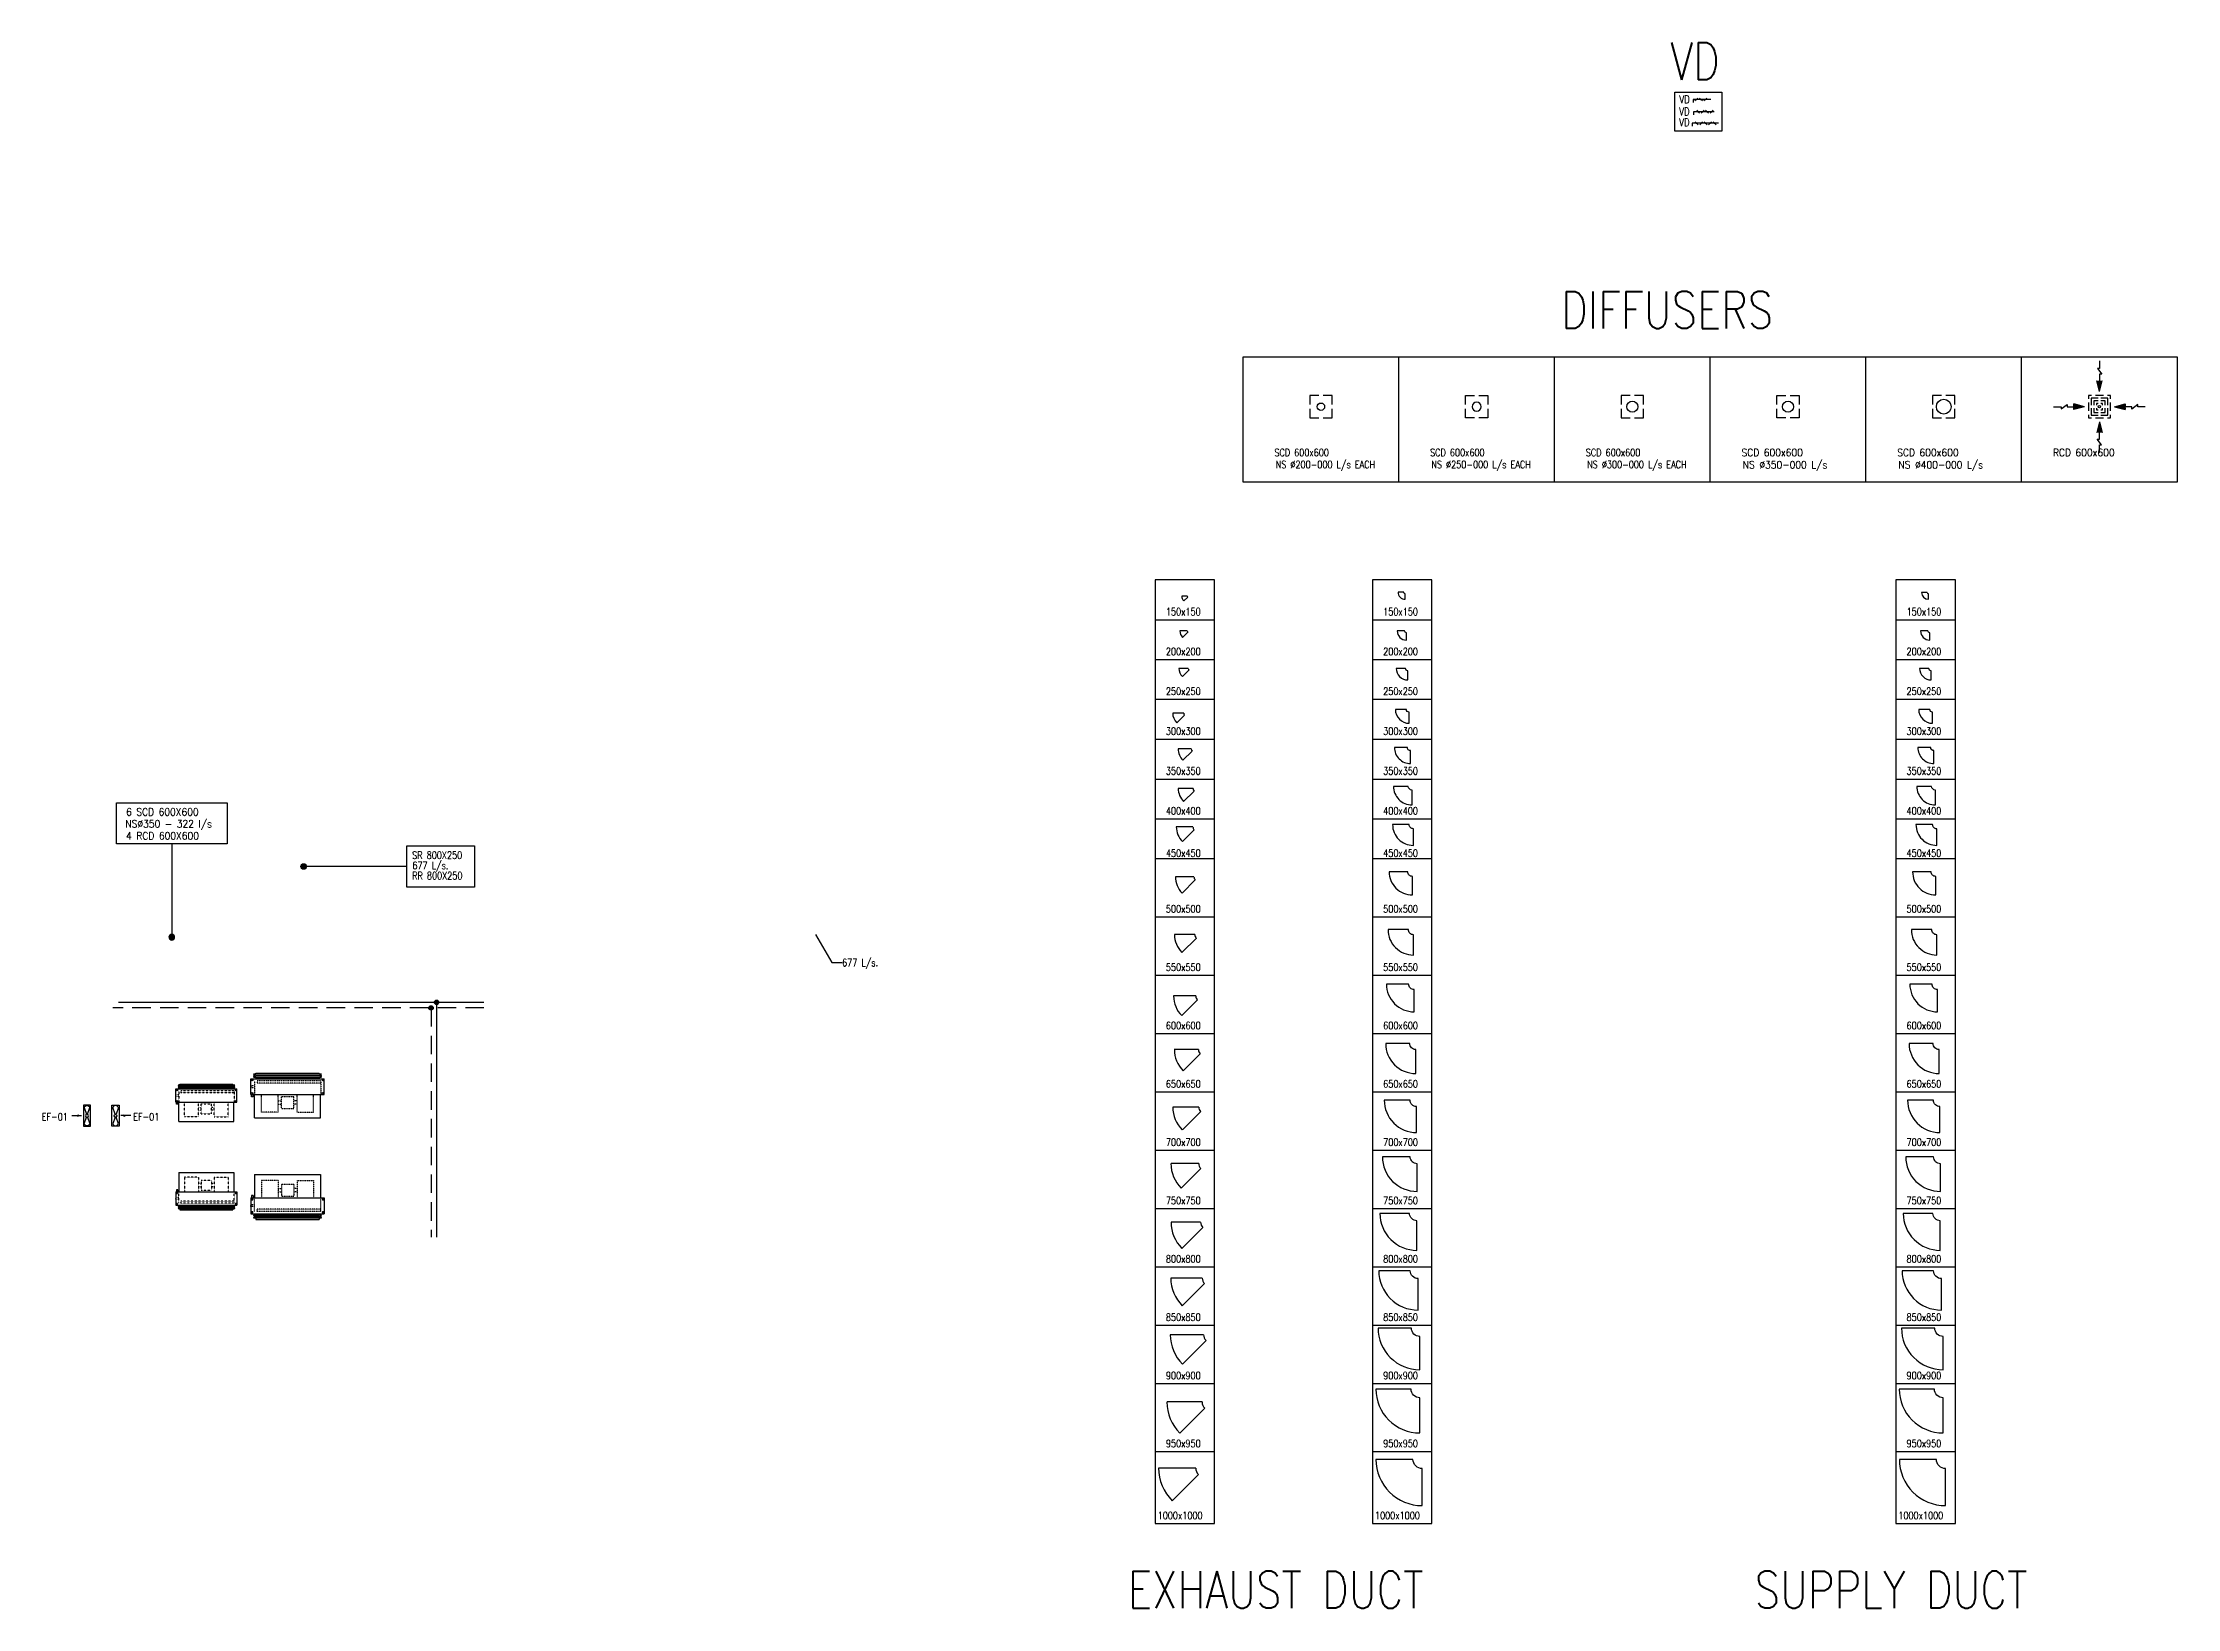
# Model space of a CAD drawing. Header units: inches. Extents: x -26677 to 64735, y -31918 to 10388.
# Drawn here: x -26677 to 30987, y -31918 to 10388 of the extents above; entities that cross this region are included whole.
import ezdxf

# ---------------------------------------------------------------- set-up
doc = ezdxf.new("R2010")
doc.units = ezdxf.units.IN
doc.header["$MEASUREMENT"] = 0
for name, pattern in [('CONTINUA', [0]), ('DASHED', [0.75, 0.5, -0.25]), ('DSH1', [0.101, 0.067, -0.034]), ('HIDDEN', [9.525, 6.35, -3.175])]:
    doc.linetypes.add(name, pattern=pattern)
for name, color, linetype in [('ARNOT', 3, 'Continuous'), ('BLOCKS', 2, 'Continuous'), ('Electric', 254, 'Continuous'), ('F-TEXT', 2, 'Continuous'), ('M-ANNO-SIZE', 2, 'Continuous'), ('M-ANNO-TEXS', 2, 'Continuous'), ('M-exh duct', 3, 'Continuous'), ('M-HVAC-SPAR', 2, 'Continuous'), ('M-HVAC-SPCD', 2, 'HIDDEN'), ('M-HVAC-SUPP', 4, 'Continuous'), ('M-REFG-LPIP', 82, 'Continuous'), ('M-REFG-SPIP', 82, 'DASHED'), ('M-SYMB-ARRW', 2, 'Continuous'), ('M_ARR', 2, 'Continuous'), ('MDUCT', 4, 'Continuous'), ('MEQUIP', 2, 'Continuous')]:
    doc.layers.add(name, color=color, linetype=linetype)
doc.styles.add('QC-SEC', font='romans.shx')
doc.styles.add('ROMANS', font='ROMANS.shx', dxfattribs={"width": 0.8, "height": 0.15})

# ---------------------------------------------------------------- blocks, each defined once
blk = doc.blocks.new('A$C41BB26E9')
h = blk.add_hatch(color=1)
edge = h.paths.add_edge_path()
edge.add_ellipse((-392, 0), major_axis=(-10.7, 10.7), ratio=1, start_angle=135, end_angle=225)
edge.add_line((-376, 0), (-392, 0))
edge.add_line((-392, 0), (-402, -11))
edge.add_ellipse((-392, 0), major_axis=(-10.7, 10.7), ratio=1, start_angle=90, end_angle=135)
edge = h.paths.add_edge_path()
edge.add_line((-392, 0), (-407, 0))
edge.add_ellipse((-392, 0), major_axis=(-10.7, 10.7), ratio=1, start_angle=45, end_angle=90)
edge.add_line((-402, -11), (-392, 0))
edge = h.paths.add_edge_path()
edge.add_ellipse((-392, 0), major_axis=(-10.7, 10.7), ratio=1, start_angle=270, end_angle=315)
edge.add_ellipse((-392, 0), major_axis=(-10.7, 10.7), ratio=1, start_angle=-45, end_angle=45)
edge.add_line((-407, 0), (-392, 0))
edge.add_line((-392, 0), (-381, 11))
edge = h.paths.add_edge_path()
edge.add_ellipse((-392, 0), major_axis=(-10.7, 10.7), ratio=1, start_angle=225, end_angle=270)
edge.add_line((-381, 11), (-392, 0))
edge.add_line((-392, 0), (-376, 0))
h = blk.add_hatch(color=1)
edge = h.paths.add_edge_path()
edge.add_ellipse((-270, 0), major_axis=(-10.7, 10.7), ratio=1, start_angle=135, end_angle=225)
edge.add_line((-255, 0), (-270, 0))
edge.add_line((-270, 0), (-281, -11))
edge.add_ellipse((-270, 0), major_axis=(-10.7, 10.7), ratio=1, start_angle=90, end_angle=135)
edge = h.paths.add_edge_path()
edge.add_line((-270, 0), (-285, 0))
edge.add_ellipse((-270, 0), major_axis=(-10.7, 10.7), ratio=1, start_angle=45, end_angle=90)
edge.add_line((-281, -11), (-270, 0))
edge = h.paths.add_edge_path()
edge.add_ellipse((-270, 0), major_axis=(-10.7, 10.7), ratio=1, start_angle=270, end_angle=315)
edge.add_ellipse((-270, 0), major_axis=(-10.7, 10.7), ratio=1, start_angle=-45, end_angle=45)
edge.add_line((-285, 0), (-270, 0))
edge.add_line((-270, 0), (-259, 11))
edge = h.paths.add_edge_path()
edge.add_ellipse((-270, 0), major_axis=(-10.7, 10.7), ratio=1, start_angle=225, end_angle=270)
edge.add_line((-259, 11), (-270, 0))
edge.add_line((-270, 0), (-255, 0))
h = blk.add_hatch(color=1)
edge = h.paths.add_edge_path()
edge.add_ellipse((-148, 0), major_axis=(-10.7, 10.7), ratio=1, start_angle=135, end_angle=225)
edge.add_line((-133, 0), (-148, 0))
edge.add_line((-148, 0), (-159, -11))
edge.add_ellipse((-148, 0), major_axis=(-10.7, 10.7), ratio=1, start_angle=90, end_angle=135)
edge = h.paths.add_edge_path()
edge.add_line((-148, 0), (-163, 0))
edge.add_ellipse((-148, 0), major_axis=(-10.7, 10.7), ratio=1, start_angle=45, end_angle=90)
edge.add_line((-159, -11), (-148, 0))
edge = h.paths.add_edge_path()
edge.add_ellipse((-148, 0), major_axis=(-10.7, 10.7), ratio=1, start_angle=270, end_angle=315)
edge.add_ellipse((-148, 0), major_axis=(-10.7, 10.7), ratio=1, start_angle=-45, end_angle=45)
edge.add_line((-163, 0), (-148, 0))
edge.add_line((-148, 0), (-137, 11))
edge = h.paths.add_edge_path()
edge.add_ellipse((-148, 0), major_axis=(-10.7, 10.7), ratio=1, start_angle=225, end_angle=270)
edge.add_line((-137, 11), (-148, 0))
edge.add_line((-148, 0), (-133, 0))
at = {"layer": 'ARNOT', "color": 1}
for p, q in [((0, 0), (-484, 0)), ((-484, 0), (-484, -78)), ((-431, -40), (-352, 40)), ((-230, -40), (-310, 40)), ((-108, 40), (-188, -40))]:
    blk.add_line(p, q, dxfattribs=at)
at = {"layer": 'ARNOT', "color": 1, "extrusion": (0, 0, -1)}
for centre, major_axis, start_param, end_param in [((-392, 0), (-7.13, 7.13), 3.926991, 7.068583), ((-392, 0), (-7.13, 7.13), 0.785398, 3.926991), ((-270, 0), (-7.13, 7.13), 5.497787, 8.63938), ((-270, 0), (7.13, 7.13), 0.785398, 3.926991), ((-148, 0), (-7.13, 7.13), 5.497787, 8.63938), ((-148, 0), (-7.13, 7.13), 2.356194, 5.497787)]:
    blk.add_ellipse(centre, major_axis=major_axis, ratio=1, start_param=start_param, end_param=end_param, dxfattribs=at)
blk = doc.blocks.new('A$C390C0F3E')
h = blk.add_hatch(color=1)
edge = h.paths.add_edge_path()
edge.add_ellipse((56, 0), major_axis=(-9.98, 9.98), ratio=1, start_angle=-135, end_angle=0)
edge.add_line((46, 10), (56, 0))
edge.add_line((56, 0), (70, 0))
edge = h.paths.add_edge_path()
edge.add_ellipse((56, 0), major_axis=(9.98, 9.98), ratio=1, start_angle=270, end_angle=315)
edge.add_line((70, 0), (56, 0))
edge.add_line((56, 0), (66, -10))
edge = h.paths.add_edge_path()
edge.add_line((56, 0), (42, 0))
edge.add_ellipse((56, 0), major_axis=(9.98, 9.98), ratio=1, start_angle=135, end_angle=270)
edge.add_line((66, -10), (56, 0))
edge = h.paths.add_edge_path()
edge.add_ellipse((56, 0), major_axis=(-9.98, 9.98), ratio=1, start_angle=0, end_angle=45)
edge.add_line((42, 0), (56, 0))
edge.add_line((56, 0), (46, 10))
h = blk.add_hatch(color=1)
edge = h.paths.add_edge_path()
edge.add_ellipse((178, 0), major_axis=(-9.98, 9.98), ratio=1, start_angle=-135, end_angle=0)
edge.add_line((168, 10), (178, 0))
edge.add_line((178, 0), (192, 0))
edge = h.paths.add_edge_path()
edge.add_ellipse((178, 0), major_axis=(9.98, 9.98), ratio=1, start_angle=270, end_angle=315)
edge.add_line((192, 0), (178, 0))
edge.add_line((178, 0), (188, -10))
edge = h.paths.add_edge_path()
edge.add_line((178, 0), (164, 0))
edge.add_ellipse((178, 0), major_axis=(9.98, 9.98), ratio=1, start_angle=135, end_angle=270)
edge.add_line((188, -10), (178, 0))
edge = h.paths.add_edge_path()
edge.add_ellipse((178, 0), major_axis=(-9.98, 9.98), ratio=1, start_angle=0, end_angle=45)
edge.add_line((164, 0), (178, 0))
edge.add_line((178, 0), (168, 10))
h = blk.add_hatch(color=1)
edge = h.paths.add_edge_path()
edge.add_ellipse((299, 0), major_axis=(-9.98, 9.98), ratio=1, start_angle=-135, end_angle=0)
edge.add_line((289, 10), (299, 0))
edge.add_line((299, 0), (314, 0))
edge = h.paths.add_edge_path()
edge.add_ellipse((299, 0), major_axis=(9.98, 9.98), ratio=1, start_angle=270, end_angle=315)
edge.add_line((314, 0), (299, 0))
edge.add_line((299, 0), (309, -10))
edge = h.paths.add_edge_path()
edge.add_line((299, 0), (285, 0))
edge.add_ellipse((299, 0), major_axis=(9.98, 9.98), ratio=1, start_angle=135, end_angle=270)
edge.add_line((309, -10), (299, 0))
edge = h.paths.add_edge_path()
edge.add_ellipse((299, 0), major_axis=(-9.98, 9.98), ratio=1, start_angle=0, end_angle=45)
edge.add_line((285, 0), (299, 0))
edge.add_line((299, 0), (289, 10))
h = blk.add_hatch(color=1)
edge = h.paths.add_edge_path()
edge.add_ellipse((421, 0), major_axis=(-9.98, 9.98), ratio=1, start_angle=-135, end_angle=0)
edge.add_line((411, 10), (421, 0))
edge.add_line((421, 0), (435, 0))
edge = h.paths.add_edge_path()
edge.add_ellipse((421, 0), major_axis=(9.98, 9.98), ratio=1, start_angle=270, end_angle=315)
edge.add_line((435, 0), (421, 0))
edge.add_line((421, 0), (431, -10))
edge = h.paths.add_edge_path()
edge.add_line((421, 0), (407, 0))
edge.add_ellipse((421, 0), major_axis=(9.98, 9.98), ratio=1, start_angle=135, end_angle=270)
edge.add_line((431, -10), (421, 0))
edge = h.paths.add_edge_path()
edge.add_ellipse((421, 0), major_axis=(-9.98, 9.98), ratio=1, start_angle=0, end_angle=45)
edge.add_line((407, 0), (421, 0))
edge.add_line((421, 0), (411, 10))
h = blk.add_hatch(color=1)
edge = h.paths.add_edge_path()
edge.add_ellipse((543, 0), major_axis=(-9.98, 9.98), ratio=1, start_angle=-135, end_angle=0)
edge.add_line((533, 10), (543, 0))
edge.add_line((543, 0), (557, 0))
edge = h.paths.add_edge_path()
edge.add_ellipse((543, 0), major_axis=(9.98, 9.98), ratio=1, start_angle=270, end_angle=315)
edge.add_line((557, 0), (543, 0))
edge.add_line((543, 0), (553, -10))
edge = h.paths.add_edge_path()
edge.add_line((543, 0), (529, 0))
edge.add_ellipse((543, 0), major_axis=(9.98, 9.98), ratio=1, start_angle=135, end_angle=270)
edge.add_line((553, -10), (543, 0))
edge = h.paths.add_edge_path()
edge.add_ellipse((543, 0), major_axis=(-9.98, 9.98), ratio=1, start_angle=0, end_angle=45)
edge.add_line((529, 0), (543, 0))
edge.add_line((543, 0), (533, 10))
at = {"layer": 'ARNOT', "color": 1}
for p, q in [((-66, 0), (-66, -80)), ((648, 0), (-66, 0)), ((96, -40), (16, 40)), ((138, -40), (218, 40)), ((339, -40), (260, 40)), ((461, 40), (381, -40)), ((583, -40), (503, 40))]:
    blk.add_line(p, q, dxfattribs=at)
at = {"layer": 'ARNOT', "color": 1, "extrusion": (0, 0, -1)}
for centre, major_axis, start_param, end_param in [((56, 0), (-7.13, 7.13), 5.497787, 8.63938), ((56, 0), (7.13, 7.13), 0.785398, 3.926991), ((178, 0), (-7.13, 7.13), 3.926991, 7.068583), ((178, 0), (-7.13, 7.13), 0.785398, 3.926991), ((299, 0), (-7.13, 7.13), 5.497787, 8.63938), ((299, 0), (7.13, 7.13), 0.785398, 3.926991), ((421, 0), (-7.13, 7.13), 5.497787, 8.63938), ((421, 0), (-7.13, 7.13), 2.356194, 5.497787), ((543, 0), (-7.13, 7.13), 5.497787, 8.63938), ((543, 0), (7.13, 7.13), 0.785398, 3.926991)]:
    blk.add_ellipse(centre, major_axis=major_axis, ratio=1, start_param=start_param, end_param=end_param, dxfattribs=at)
blk = doc.blocks.new('A$C67844AE1')
h = blk.add_hatch(color=1)
edge = h.paths.add_edge_path()
edge.add_ellipse((122, 0), major_axis=(-9.98, 9.98), ratio=1, start_angle=-135, end_angle=0)
edge.add_line((112, 10), (122, 0))
edge.add_line((122, 0), (137, 0))
edge = h.paths.add_edge_path()
edge.add_ellipse((122, 0), major_axis=(9.98, 9.98), ratio=1, start_angle=270, end_angle=315)
edge.add_line((137, 0), (122, 0))
edge.add_line((122, 0), (132, -10))
edge = h.paths.add_edge_path()
edge.add_line((122, 0), (108, 0))
edge.add_ellipse((122, 0), major_axis=(9.98, 9.98), ratio=1, start_angle=135, end_angle=270)
edge.add_line((132, -10), (122, 0))
edge = h.paths.add_edge_path()
edge.add_ellipse((122, 0), major_axis=(-9.98, 9.98), ratio=1, start_angle=0, end_angle=45)
edge.add_line((108, 0), (122, 0))
edge.add_line((122, 0), (112, 10))
h = blk.add_hatch(color=1)
edge = h.paths.add_edge_path()
edge.add_ellipse((244, 0), major_axis=(-9.98, 9.98), ratio=1, start_angle=-135, end_angle=0)
edge.add_line((234, 10), (244, 0))
edge.add_line((244, 0), (258, 0))
edge = h.paths.add_edge_path()
edge.add_ellipse((244, 0), major_axis=(9.98, 9.98), ratio=1, start_angle=270, end_angle=315)
edge.add_line((258, 0), (244, 0))
edge.add_line((244, 0), (254, -10))
edge = h.paths.add_edge_path()
edge.add_line((244, 0), (230, 0))
edge.add_ellipse((244, 0), major_axis=(9.98, 9.98), ratio=1, start_angle=135, end_angle=270)
edge.add_line((254, -10), (244, 0))
edge = h.paths.add_edge_path()
edge.add_ellipse((244, 0), major_axis=(-9.98, 9.98), ratio=1, start_angle=0, end_angle=45)
edge.add_line((230, 0), (244, 0))
edge.add_line((244, 0), (234, 10))
h = blk.add_hatch(color=1)
edge = h.paths.add_edge_path()
edge.add_ellipse((366, 0), major_axis=(-9.98, 9.98), ratio=1, start_angle=-135, end_angle=0)
edge.add_line((356, 10), (366, 0))
edge.add_line((366, 0), (380, 0))
edge = h.paths.add_edge_path()
edge.add_ellipse((366, 0), major_axis=(9.98, 9.98), ratio=1, start_angle=270, end_angle=315)
edge.add_line((380, 0), (366, 0))
edge.add_line((366, 0), (376, -10))
edge = h.paths.add_edge_path()
edge.add_line((366, 0), (352, 0))
edge.add_ellipse((366, 0), major_axis=(9.98, 9.98), ratio=1, start_angle=135, end_angle=270)
edge.add_line((376, -10), (366, 0))
edge = h.paths.add_edge_path()
edge.add_ellipse((366, 0), major_axis=(-9.98, 9.98), ratio=1, start_angle=0, end_angle=45)
edge.add_line((352, 0), (366, 0))
edge.add_line((366, 0), (356, 10))
h = blk.add_hatch(color=1)
edge = h.paths.add_edge_path()
edge.add_ellipse((488, 0), major_axis=(-9.98, 9.98), ratio=1, start_angle=-135, end_angle=0)
edge.add_line((478, 10), (488, 0))
edge.add_line((488, 0), (502, 0))
edge = h.paths.add_edge_path()
edge.add_ellipse((488, 0), major_axis=(9.98, 9.98), ratio=1, start_angle=270, end_angle=315)
edge.add_line((502, 0), (488, 0))
edge.add_line((488, 0), (497, -10))
edge = h.paths.add_edge_path()
edge.add_line((488, 0), (473, 0))
edge.add_ellipse((488, 0), major_axis=(9.98, 9.98), ratio=1, start_angle=135, end_angle=270)
edge.add_line((497, -10), (488, 0))
edge = h.paths.add_edge_path()
edge.add_ellipse((488, 0), major_axis=(-9.98, 9.98), ratio=1, start_angle=0, end_angle=45)
edge.add_line((473, 0), (488, 0))
edge.add_line((488, 0), (478, 10))
at = {"layer": 'ARNOT', "color": 1}
for p, q in [((0, 0), (0, -80)), ((555, 0), (0, 0)), ((162, -40), (83, 40)), ((204, -40), (284, 40)), ((406, -40), (326, 40)), ((527, 40), (448, -40))]:
    blk.add_line(p, q, dxfattribs=at)
at = {"layer": 'ARNOT', "color": 1, "extrusion": (0, 0, -1)}
for centre, major_axis, start_param, end_param in [((122, 0), (-7.13, 7.13), 5.497787, 8.63938), ((122, 0), (7.13, 7.13), 0.785398, 3.926991), ((244, 0), (-7.13, 7.13), 3.926991, 7.068583), ((244, 0), (-7.13, 7.13), 0.785398, 3.926991), ((366, 0), (-7.13, 7.13), 5.497787, 8.63938), ((366, 0), (7.13, 7.13), 0.785398, 3.926991), ((488, 0), (-7.13, 7.13), 5.497787, 8.63938), ((488, 0), (-7.13, 7.13), 2.356194, 5.497787)]:
    blk.add_ellipse(centre, major_axis=major_axis, ratio=1, start_param=start_param, end_param=end_param, dxfattribs=at)
blk = doc.blocks.new('dif')
for p, q in [((-0.5, 0.5), (-0.1, 0.5)), ((-0.5, 0.1), (-0.5, 0.5)), ((0.1, 0.5), (0.5, 0.5)), ((0.5, 0.5), (0.5, 0.1)), ((-0.5, -0.5), (-0.5, -0.1)), ((-0.1, -0.5), (-0.5, -0.5)), ((0.5, -0.5), (0.1, -0.5)), ((0.5, -0.1), (0.5, -0.5))]:
    blk.add_line(p, q)
blk = doc.blocks.new('s_arw')
at = {"layer": 'M-SYMB-ARRW'}
blk.add_lwpolyline([(0, 3, 0, 0.5, 0), (0, 2, 0, 0, 0), (0, 0, 0, 0, 0)], format="xyseb", dxfattribs=at)
blk = doc.blocks.new('A$C26CA1A77')
at = {"layer": 'M-HVAC-SPCD', "linetype": 'CONTINUA'}
blk.add_circle((824, 824), 125, dxfattribs=at)
at = {"layer": 'M-HVAC-SPAR', "linetype": 'CONTINUA', "extrusion": (0, 0, -1), "xscale": 200.0000000000132, "yscale": 200, "zscale": -200}
for p, rotation in [((-424, 1224), 315), ((-1224, 1224), 45), ((-424, 424), 225), ((-1224, 424), 135)]:
    blk.add_blockref('s_arw', p, dxfattribs=dict(at, rotation=rotation))
at = {"layer": 'M-HVAC-SPCD', "linetype": 'CONTINUA', "extrusion": (0, 0, -1), "xscale": 600, "yscale": 600, "zscale": -600, "rotation": 90}
blk.add_blockref('dif', (-824, 824), dxfattribs=at)
blk = doc.blocks.new('A$C03107D1E')
at = {"layer": 'M-HVAC-SPCD', "linetype": 'CONTINUA'}
blk.add_circle((824, 824), 150, dxfattribs=at)
at = {"layer": 'M-HVAC-SPAR', "linetype": 'CONTINUA', "extrusion": (0, 0, -1), "xscale": 200.0000000000132, "yscale": 200, "zscale": -200}
for p, rotation in [((-424, 1224), 315), ((-1224, 1224), 45), ((-424, 424), 225), ((-1224, 424), 135)]:
    blk.add_blockref('s_arw', p, dxfattribs=dict(at, rotation=rotation))
at = {"layer": 'M-HVAC-SPCD', "linetype": 'CONTINUA', "extrusion": (0, 0, -1), "xscale": 600, "yscale": 600, "zscale": -600, "rotation": 90}
blk.add_blockref('dif', (-824, 824), dxfattribs=at)
blk = doc.blocks.new('A$C3B9C25EA')
at = {"layer": 'M-HVAC-SPCD', "linetype": 'CONTINUA'}
blk.add_circle((824, 824), 100, dxfattribs=at)
at = {"layer": 'M-HVAC-SPAR', "linetype": 'CONTINUA', "extrusion": (0, 0, -1), "xscale": 200.0000000000132, "yscale": 200, "zscale": -200}
for p, rotation in [((-424, 1224), 315), ((-1224, 1224), 45), ((-424, 424), 225), ((-1224, 424), 135)]:
    blk.add_blockref('s_arw', p, dxfattribs=dict(at, rotation=rotation))
at = {"layer": 'M-HVAC-SPCD', "linetype": 'CONTINUA', "extrusion": (0, 0, -1), "xscale": 600, "yscale": 600, "zscale": -600, "rotation": 90}
blk.add_blockref('dif', (-824, 824), dxfattribs=at)
blk = doc.blocks.new('A$C0C3C5058')
at = {"layer": 'M-HVAC-SPCD', "linetype": 'CONTINUA'}
blk.add_circle((300, 300), 200, dxfattribs=at)
at = {"layer": 'M-HVAC-SPAR', "linetype": 'CONTINUA', "extrusion": (0, 0, -1), "xscale": 200.0000000000132, "yscale": 200, "zscale": -200}
for p, rotation in [((100, 700), 315), ((-700, 700), 45), ((100, -100), 225), ((-700, -100), 135)]:
    blk.add_blockref('s_arw', p, dxfattribs=dict(at, rotation=rotation))
at = {"layer": 'M-HVAC-SPCD', "linetype": 'CONTINUA', "extrusion": (0, 0, -1), "xscale": 600, "yscale": 600, "zscale": -600, "rotation": 180}
blk.add_blockref('dif', (-300, 300), dxfattribs=at)
blk = doc.blocks.new('A$C263B7668')
at = {"layer": 'M-HVAC-SPCD', "linetype": 'CONTINUA'}
blk.add_circle((300, 300), 150, dxfattribs=at)
at = {"layer": 'M-HVAC-SPAR', "linetype": 'CONTINUA', "xscale": 200.0000000000132, "yscale": 200, "zscale": 200}
for p, rotation in [((-100, 700), 45), ((700, 700), 315), ((-100, -100), 135), ((700, -100), 225)]:
    blk.add_blockref('s_arw', p, dxfattribs=dict(at, rotation=rotation))
at = {"layer": 'M-HVAC-SPCD', "linetype": 'CONTINUA', "xscale": 600, "yscale": 600, "zscale": 600, "rotation": 270}
blk.add_blockref('dif', (300, 300), dxfattribs=at)
blk = doc.blocks.new('A$C4AE13D6C')
at = {"layer": 'M-exh duct', "color": 4}
for p, q in [((843, -337), (693, -337)), ((881, -524), (881, -374)), ((881, -524), (881, -524))]:
    blk.add_line(p, q, dxfattribs=at)
for radius in [188, 37.5]:
    blk.add_arc((881, -337), radius, 180, 270, dxfattribs=at)
blk = doc.blocks.new('A$C00990124')
at = {"layer": 'M-exh duct'}
for p, q in [((42, 80), (-108, 80)), ((53, 53), (-53, -53))]:
    blk.add_line(p, q, dxfattribs=at)
for radius in [188, 37.5]:
    blk.add_arc((80, 80), radius, 180, 225, dxfattribs=at)
blk = doc.blocks.new('A$C4DB71547')
at = {"layer": 'M-exh duct'}
for p, q in [((181, 96), (-19, 96)), ((196, 60), (54, -81))]:
    blk.add_line(p, q, dxfattribs=at)
for radius in [250, 50]:
    blk.add_arc((231, 96), radius, 180, 225, dxfattribs=at)
blk = doc.blocks.new('A$C2D12074D')
at = {"layer": 'M-exh duct'}
for p, q in [((905, 478), (-95, 478)), ((978, 302), (271, -406))]:
    blk.add_line(p, q, dxfattribs=at)
for radius in [1250, 250]:
    blk.add_arc((1155, 478), radius, 180, 225, dxfattribs=at)
blk = doc.blocks.new('A$C428B26A6')
at = {"layer": 'M-exh duct'}
for p, q in [((271, 144), (-29, 144)), ((293, 90), (81, -122))]:
    blk.add_line(p, q, dxfattribs=at)
for radius in [375, 75]:
    blk.add_arc((346, 144), radius, 180, 225, dxfattribs=at)
blk = doc.blocks.new('A$C7A5A767D')
at = {"layer": 'M-exh duct'}
for p, q in [((317, 167), (-33, 167)), ((342, 106), (95, -142))]:
    blk.add_line(p, q, dxfattribs=at)
for radius in [438, 87.5]:
    blk.add_arc((404, 167), radius, 180, 225, dxfattribs=at)
blk = doc.blocks.new('A$C3B251E1F')
at = {"layer": 'M-exh duct'}
for p, q in [((362, 191), (-38, 191)), ((391, 121), (108, -162))]:
    blk.add_line(p, q, dxfattribs=at)
for radius in [500, 100]:
    blk.add_arc((462, 191), radius, 180, 225, dxfattribs=at)
blk = doc.blocks.new('A$C63CB6BFC')
at = {"layer": 'M-exh duct'}
for p, q in [((407, 215), (-43, 215)), ((440, 136), (122, -182))]:
    blk.add_line(p, q, dxfattribs=at)
for radius in [562, 112]:
    blk.add_arc((520, 215), radius, 180, 225, dxfattribs=at)
blk = doc.blocks.new('A$C4E45323B')
at = {"layer": 'M-exh duct'}
for p, q in [((452, 239), (-48, 239)), ((489, 151), (135, -203))]:
    blk.add_line(p, q, dxfattribs=at)
for radius in [625, 125]:
    blk.add_arc((577, 239), radius, 180, 225, dxfattribs=at)
blk = doc.blocks.new('A$C6B89030A')
at = {"layer": 'M-exh duct'}
for p, q in [((498, 263), (-52, 263)), ((538, 166), (149, -223))]:
    blk.add_line(p, q, dxfattribs=at)
for radius in [688, 138]:
    blk.add_arc((635, 263), radius, 180, 225, dxfattribs=at)
blk = doc.blocks.new('A$C56AE0732')
at = {"layer": 'M-exh duct'}
for p, q in [((543, 287), (-57, 287)), ((587, 181), (163, -243))]:
    blk.add_line(p, q, dxfattribs=at)
for radius in [750, 150]:
    blk.add_arc((693, 287), radius, 180, 225, dxfattribs=at)
blk = doc.blocks.new('A$C235022EE')
at = {"layer": 'M-exh duct'}
for p, q in [((588, 311), (-62, 311)), ((636, 196), (176, -264))]:
    blk.add_line(p, q, dxfattribs=at)
for radius in [812, 162]:
    blk.add_arc((751, 311), radius, 180, 225, dxfattribs=at)
blk = doc.blocks.new('A$C6B365CFD')
at = {"layer": 'M-exh duct'}
for p, q in [((633, 335), (-67, 335)), ((685, 211), (190, -284))]:
    blk.add_line(p, q, dxfattribs=at)
for radius in [875, 175]:
    blk.add_arc((808, 335), radius, 180, 225, dxfattribs=at)
blk = doc.blocks.new('A$C5F323BF6')
at = {"layer": 'M-exh duct'}
for p, q in [((679, 359), (-71, 359)), ((734, 226), (203, -304))]:
    blk.add_line(p, q, dxfattribs=at)
for radius in [938, 188]:
    blk.add_arc((866, 359), radius, 180, 225, dxfattribs=at)
blk = doc.blocks.new('A$C5F490DDC')
at = {"layer": 'M-exh duct'}
for p, q in [((860, 454), (-90, 454)), ((929, 286), (257, -385))]:
    blk.add_line(p, q, dxfattribs=at)
for radius in [1188, 238]:
    blk.add_arc((1097, 454), radius, 180, 225, dxfattribs=at)
blk = doc.blocks.new('A$C5E144DF2')
at = {"layer": 'M-exh duct'}
for p, q in [((814, 431), (-86, 431)), ((880, 271), (244, -365))]:
    blk.add_line(p, q, dxfattribs=at)
for radius in [1125, 225]:
    blk.add_arc((1039, 431), radius, 180, 225, dxfattribs=at)
blk = doc.blocks.new('A$C13661CD0')
at = {"layer": 'M-exh duct'}
for p, q in [((769, 407), (-81, 407)), ((831, 256), (230, -345))]:
    blk.add_line(p, q, dxfattribs=at)
for radius in [1062, 212]:
    blk.add_arc((982, 407), radius, 180, 225, dxfattribs=at)
blk = doc.blocks.new('A$C42307EB7')
at = {"layer": 'M-exh duct'}
for p, q in [((724, 383), (-76, 383)), ((782, 241), (217, -324))]:
    blk.add_line(p, q, dxfattribs=at)
for radius in [1000, 200]:
    blk.add_arc((924, 383), radius, 180, 225, dxfattribs=at)
blk = doc.blocks.new('FC4')
at = {"layer": 'MEQUIP', "color": 1}
for p, q in [((-1211, 494), (-861, 494)), ((-1211, 494), (-1211, -494)), ((-896, 540), (-861, 540)), ((-896, 514), (-896, 540)), ((-896, 514), (-861, 514)), ((-861, 550), (-861, -550)), ((-861, 550), (-623, 550)), ((-623, 550), (-623, -550)), ((-603, 476), (-623, 476)), ((-591, 511), (-603, 476)), ((-603, -511), (-603, 511)), ((-603, 476), (-603, -476)), ((-591, 511), (-579, 476)), ((-567, 511), (-579, 476)), ((-579, -476), (-579, 476)), ((-567, 511), (-556, 476)), ((-556, -511), (-556, 511)), ((-556, 476), (-538, 476)), ((-538, 476), (-538, -476)), ((-1211, -494), (-861, -494)), ((-861, -550), (-623, -550)), ((-603, -476), (-623, -476)), ((-591, -511), (-603, -476)), ((-591, -511), (-579, -476)), ((-567, -511), (-579, -476)), ((-567, -511), (-556, -476)), ((-556, -476), (-538, -476))]:
    blk.add_line(p, q, dxfattribs=at)
at = {"layer": 'MEQUIP', "color": 1, "linetype": 'DSH1'}
for p, q in [((-1123, 142), (-1123, 392)), ((-1123, 392), (-861, 392)), ((-656, 494), (-861, 494)), ((-731, 550), (-758, 550)), ((-758, 494), (-758, 550)), ((-731, 494), (-731, 550)), ((-656, 458), (-691, 458)), ((-691, -498), (-691, 458)), ((-656, -498), (-656, 458)), ((-1123, 142), (-861, 142)), ((-1069, 92), (-1069, -92)), ((-1069, 92), (-889, 92)), ((-1004, 142), (-1004, 92)), ((-954, 142), (-954, 92)), ((-889, 92), (-889, -92)), ((-1123, -142), (-861, -142)), ((-1123, -142), (-1123, -392)), ((-1069, -92), (-889, -92)), ((-1004, -142), (-1004, -92)), ((-954, -142), (-954, -92)), ((-1123, -392), (-861, -392)), ((-656, -498), (-861, -498))]:
    blk.add_line(p, q, dxfattribs=at)
at = {"layer": 'MEQUIP', "color": 1}
for centre in [(-841, 530), (-643, 530), (-841, -530), (-643, -530)]:
    blk.add_circle(centre, 10.3, dxfattribs=at)
blk = doc.blocks.new('A$C64C325FD')
at = {"color": 1, "ltscale": 0.5}
for p, q in [((84, 334), (647, 334)), ((84, 138), (84, 334)), ((647, 138), (84, 138)), ((148, 312), (329, 249)), ((329, 223), (148, 160)), ((584, 312), (403, 249)), ((403, 223), (584, 160)), ((647, 334), (647, 138))]:
    blk.add_line(p, q, dxfattribs=at)
blk.add_circle((366, 236), 39.5, dxfattribs=at)
for centre, start, end in [((168, 236), 104.81139, 255.18861), ((564, 236), 284.81139, 75.18861)]:
    blk.add_arc(centre, 78.3, start, end, dxfattribs=at)
blk = doc.blocks.new('ARR03B')
at = {"layer": 'M-SYMB-ARRW'}
blk.add_lwpolyline([(0, 0), (-2, 0), (-3.5, 0), (-4, 0.5), (-4, -0.5), (-4.5, 0), (-6, 0)], dxfattribs=at)
blk = doc.blocks.new('A$C72AE6952')
blk.add_hatch(color=6).paths.add_polyline_path([(-151, 0, 1), (151, 0, 1)])
at = {"color": 6}
blk.add_circle((0, 0), 151, dxfattribs=at)
blk = doc.blocks.new('A$C09027BB9')
blk.add_hatch(color=3).paths.add_polyline_path([(75, 0, 1), (-75, 0, 1)])
at = {"color": 3}
blk.add_circle((0, 0), 75.3, dxfattribs=at)
blk = doc.blocks.new('A$C697E7EE1')
at = {"layer": 'BLOCKS'}
for points in [[(-56, 522), (0, 306), (56, 522, -0.10923)], [(-522, 56, -0.10923), (-522, -56), (-306, 0)], [(306, 0), (522, -56, -0.10923), (522, 56)], [(0, -306), (-56, -522, -0.10923), (56, -522)]]:
    blk.add_hatch(color=256, dxfattribs=at).paths.add_polyline_path(points)
for p, q in [((0, 306), (-56, 522)), ((0, 306), (56, 522)), ((-306, 0), (-522, 56)), ((-306, 0), (-522, -56)), ((306, 0), (522, 56)), ((306, 0), (522, -56)), ((0, -306), (-56, -522)), ((0, -306), (56, -522))]:
    blk.add_line(p, q, dxfattribs=at)
for points in [[(0, 928), (0, 775), (-42, 775), (47, 657), (0, 657), (0, 516)], [(-928, 0), (-775, 0), (-775, -42), (-657, 47), (-657, 0), (-516, 0)], [(-162, 225), (-225, 225), (-225, 162)], [(-225, 83), (-225, -83)], [(-29, 171), (-171, 171), (-171, 29)], [(-29, 117), (-117, 117), (-117, 29)], [(83, 225), (-83, 225)], [(-29, 63), (-63, 63), (-63, 29)], [(171, 29), (171, 171), (29, 171)], [(117, 29), (117, 117), (29, 117)], [(63, 29), (63, 63), (29, 63)], [(225, 162), (225, 225), (162, 225)], [(225, -83), (225, 83)], [(928, 0), (775, 0), (775, 42), (657, -47), (657, 0), (516, 0)], [(-225, -162), (-225, -225), (-162, -225)], [(-171, -29), (-171, -171), (-29, -171)], [(-117, -29), (-117, -117), (-29, -117)], [(-83, -225), (83, -225)], [(-63, -29), (-63, -63), (-29, -63)], [(29, -63), (63, -63), (63, -29)], [(29, -117), (117, -117), (117, -29)], [(29, -171), (171, -171), (171, -29)], [(162, -225), (225, -225), (225, -162)], [(0, -928), (0, -775), (42, -775), (-47, -657), (0, -657), (0, -516)]]:
    blk.add_lwpolyline(points, dxfattribs=at)
blk.add_circle((0, 0), 24.1, dxfattribs=at)
for centre, start, end in [((0, 775), 257.5325, 282.4675), ((-775, 0), 347.5325, 12.4675), ((775, 0), 167.5325, 192.4675), ((0, -775), 77.5325, 102.4675)]:
    blk.add_arc(centre, 259, start, end, dxfattribs=at)

msp = doc.modelspace()

# ---------------------------------------------------------------- linework, layer by layer
for p, q in [((9956, -1491), (9956, 1902)), ((14162, -1491), (14162, 1902)), ((18368, -1491), (18368, 1902)), ((22575, -1491), (22575, 1902)), ((26781, -1491), (26781, 1902))]:
    msp.add_line(p, q)
at = {"color": 1}
for p, q in [((4982, -4128), (3374, -4128)), ((3374, -4128), (3374, -29625)), ((4982, -29625), (4982, -4128)), ((10852, -4128), (9245, -4128)), ((9245, -4128), (9245, -29625)), ((10852, -29625), (10852, -4128)), ((24991, -4128), (23383, -4128)), ((23383, -4128), (23383, -29625)), ((24991, -29625), (24991, -4128)), ((3374, -5204), (4982, -5204)), ((9245, -5204), (10852, -5204)), ((23383, -5204), (24991, -5204)), ((3374, -6280), (4982, -6280)), ((9245, -6280), (10852, -6280)), ((23383, -6280), (24991, -6280)), ((3374, -7356), (4982, -7356)), ((9245, -7356), (10852, -7356)), ((23383, -7356), (24991, -7356)), ((3374, -8432), (4982, -8432)), ((9245, -8432), (10852, -8432)), ((23383, -8432), (24991, -8432)), ((3374, -9509), (4982, -9509)), ((9245, -9509), (10852, -9509)), ((23383, -9509), (24991, -9509)), ((3374, -10585), (4982, -10585)), ((9245, -10585), (10852, -10585)), ((23383, -10585), (24991, -10585)), ((3374, -11661), (4982, -11661)), ((9245, -11661), (10852, -11661)), ((23383, -11661), (24991, -11661)), ((3374, -13237), (4982, -13237)), ((9245, -13237), (10852, -13237)), ((23383, -13237), (24991, -13237)), ((3374, -14813), (4982, -14813)), ((9245, -14813), (10852, -14813)), ((23383, -14813), (24991, -14813)), ((3374, -16389), (4982, -16389)), ((9245, -16389), (10852, -16389)), ((23383, -16389), (24991, -16389)), ((3374, -17966), (4982, -17966)), ((9245, -17966), (10852, -17966)), ((23383, -17966), (24991, -17966)), ((3374, -19542), (4982, -19542)), ((9245, -19542), (10852, -19542)), ((23383, -19542), (24991, -19542)), ((3374, -21118), (4982, -21118)), ((9245, -21118), (10852, -21118)), ((23383, -21118), (24991, -21118)), ((3374, -22694), (4982, -22694)), ((9245, -22694), (10852, -22694)), ((23383, -22694), (24991, -22694)), ((3374, -24270), (4982, -24270)), ((9245, -24270), (10852, -24270)), ((23383, -24270), (24991, -24270)), ((3374, -25846), (4982, -25846)), ((9245, -25846), (10852, -25846)), ((23383, -25846), (24991, -25846)), ((3374, -27679), (4982, -27679)), ((9245, -27679), (10852, -27679)), ((23383, -27679), (24991, -27679)), ((3374, -29625), (4982, -29625)), ((9245, -29625), (10852, -29625)), ((23383, -29625), (24991, -29625))]:
    msp.add_line(p, q, dxfattribs=at)
at = {"color": 6}
for p, q in [((-23190, -11264), (-23190, -13784)), ((-16838, -11874), (-19628, -11874))]:
    msp.add_line(p, q, dxfattribs=at)
for points in [[(17413, 9046), (18680, 9046), (18680, 8000), (17413, 8000)], [(5750, 1902), (30987, 1902), (30987, -1491), (5750, -1491)]]:
    msp.add_lwpolyline(points, close=True)
for points in [[(-24684, -10150), (-21695, -10150), (-21695, -11264), (-24684, -11264)], [(-16838, -11317), (-15017, -11317), (-15017, -12431), (-16838, -12431)]]:
    msp.add_lwpolyline(points, close=True, dxfattribs=at)
at = {"layer": 'M-ANNO-TEXS'}
for p, q in [((-5799, -13710), (-5364, -14463)), ((-5364, -14463), (-5082, -14463))]:
    msp.add_line(p, q, dxfattribs=at)
at = {"layer": 'M-exh duct'}
for p, q in [((10125, -4652), (10125, -4652)), ((10163, -5756), (10163, -5756)), ((4268, -6520), (4018, -6520)), ((4286, -6564), (4109, -6741)), ((10200, -6833), (10200, -6833)), ((24339, -6833), (24339, -6833)), ((10238, -8004), (10238, -8004)), ((24376, -8004), (24376, -8004)), ((10275, -9093), (10275, -9093)), ((24414, -9093), (24414, -9093)), ((10313, -10208), (10313, -10208)), ((24451, -10208), (24451, -10208)), ((10350, -11303), (10350, -11303)), ((24489, -11303), (24489, -11303)), ((10322, -12641), (10322, -12641)), ((24460, -12641), (24460, -12641)), ((10353, -14267), (10353, -14267)), ((24491, -14267), (24491, -14267)), ((10372, -15800), (10372, -15800)), ((24511, -15800), (24511, -15800)), ((10415, -17468), (10415, -17468)), ((24553, -17468), (24553, -17468)), ((10437, -19061), (10437, -19061)), ((24575, -19061), (24575, -19061)), ((10451, -20655), (10451, -20655)), ((24589, -20655), (24589, -20655)), ((10446, -22246), (10446, -22246)), ((24584, -22246), (24584, -22246)), ((10477, -23859), (10477, -23859)), ((24615, -23859), (24615, -23859)), ((10522, -25472), (10522, -25472)), ((24661, -25472), (24661, -25472)), ((10524, -27179), (10524, -27179)), ((24662, -27179), (24662, -27179)), ((10589, -29143), (10589, -29143)), ((24728, -29143), (24728, -29143))]:
    msp.add_line(p, q, dxfattribs=at)
at = {"layer": 'M-exh duct', "color": 4}
msp.add_line((24301, -5756), (24301, -5756), dxfattribs=at)
at = {"layer": 'M-exh duct'}
for points in [[(10125, -4652), (10125, -4502, -0.414214), (10088, -4464), (9938, -4464, 0.414214)], [(10163, -5756), (10163, -5556, -0.414214), (10113, -5506), (9913, -5506, 0.414214)], [(10200, -6833), (10200, -6583, -0.414214), (10138, -6520), (9888, -6520, 0.414214)], [(10238, -8004), (10238, -7704, -0.414214), (10163, -7629), (9863, -7629, 0.414214)], [(10275, -9093), (10275, -8743, -0.414214), (10188, -8655), (9838, -8655, 0.414214)], [(10313, -10208), (10313, -9808, -0.414214), (10213, -9708), (9813, -9708, 0.414214)], [(10350, -11303), (10350, -10853, -0.414214), (10238, -10741), (9788, -10741, 0.414214)], [(10322, -12641), (10322, -12141, -0.414214), (10197, -12016), (9697, -12016, 0.414214)], [(10353, -14267), (10353, -13717, -0.414214), (10215, -13579), (9665, -13579, 0.414214)], [(10372, -15800), (10372, -15200, -0.414214), (10222, -15050), (9622, -15050, 0.414214)], [(10415, -17468), (10415, -16818, -0.414214), (10252, -16655), (9602, -16655, 0.414214)], [(10437, -19061), (10437, -18361, -0.414214), (10262, -18186), (9562, -18186, 0.414214)], [(10451, -20655), (10451, -19905, -0.414214), (10264, -19718), (9514, -19718, 0.414214)], [(10446, -22246), (10446, -21446, -0.414214), (10246, -21246), (9446, -21246, 0.414214)], [(10477, -23859), (10477, -23009, -0.414214), (10264, -22796), (9414, -22796, 0.414214)], [(10522, -25472), (10522, -24572, -0.414214), (10297, -24347), (9397, -24347, 0.414214)], [(10524, -27179), (10524, -26229, -0.414214), (10286, -25992), (9336, -25992, 0.414214)], [(10589, -29143), (10589, -28143, -0.414214), (10339, -27893), (9339, -27893, 0.414214)]]:
    msp.add_lwpolyline(points, format="xyb", close=True, dxfattribs=at)
at = {"layer": 'M-exh duct', "color": 4}
for points in [[(24301, -5756), (24301, -5556, -0.414214), (24251, -5506), (24051, -5506, 0.414214)], [(24339, -6833), (24339, -6583, -0.414214), (24276, -6520), (24026, -6520, 0.414214)], [(24376, -8004), (24376, -7704, -0.414214), (24301, -7629), (24001, -7629, 0.414214)], [(24414, -9093), (24414, -8743, -0.414214), (24326, -8655), (23976, -8655, 0.414214)], [(24451, -10208), (24451, -9808, -0.414214), (24351, -9708), (23951, -9708, 0.414214)], [(24489, -11303), (24489, -10853, -0.414214), (24376, -10741), (23926, -10741, 0.414214)], [(24460, -12641), (24460, -12141, -0.414214), (24335, -12016), (23835, -12016, 0.414214)], [(24491, -14267), (24491, -13717, -0.414214), (24353, -13579), (23803, -13579, 0.414214)], [(24511, -15800), (24511, -15200, -0.414214), (24361, -15050), (23761, -15050, 0.414214)], [(24553, -17468), (24553, -16818, -0.414214), (24390, -16655), (23740, -16655, 0.414214)], [(24575, -19061), (24575, -18361, -0.414214), (24400, -18186), (23700, -18186, 0.414214)], [(24589, -20655), (24589, -19905, -0.414214), (24402, -19718), (23652, -19718, 0.414214)], [(24584, -22246), (24584, -21446, -0.414214), (24384, -21246), (23584, -21246, 0.414214)], [(24615, -23859), (24615, -23009, -0.414214), (24403, -22796), (23553, -22796, 0.414214)], [(24661, -25472), (24661, -24572, -0.414214), (24436, -24347), (23536, -24347, 0.414214)], [(24662, -27179), (24662, -26229, -0.414214), (24425, -25992), (23475, -25992, 0.414214)]]:
    msp.add_lwpolyline(points, format="xyb", close=True, dxfattribs=at)
at = {"layer": 'M-exh duct'}
for radius in [312, 62.5]:
    msp.add_arc((4330, -6520), radius, 180, 225, dxfattribs=at)
at = {"layer": 'M-HVAC-SUPP', "color": 4}
msp.add_lwpolyline([(24728, -29143), (24728, -28143, -0.414214), (24478, -27893), (23478, -27893, 0.414214)], format="xyb", close=True, dxfattribs=at)
at = {"layer": 'M-REFG-LPIP'}
for p, q in [((-14757, -15545), (-24633, -15545)), ((-16037, -15545), (-16037, -21889))]:
    msp.add_line(p, q, dxfattribs=at)
at = {"layer": 'M-REFG-SPIP', "ltscale": 1000}
for p, q in [((-14757, -15695), (-24783, -15695)), ((-16187, -15695), (-16187, -21889))]:
    msp.add_line(p, q, dxfattribs=at)

# ---------------------------------------------------------------- block references
for name, p in [('A$C41BB26E9', (18388, 8852)), ('A$C390C0F3E', (17946, 8212)), ('A$C67844AE1', (17920, 8521)), ('A$C4AE13D6C', (23383, -4128))]:
    msp.add_blockref(name, p)
at = {"rotation": 89.88612423449342}
msp.add_blockref('A$C03107D1E', (17088, -275), dxfattribs=at)
at = {"ltscale": 0.5, "rotation": 270}
for name, p in [('A$C263B7668', (20171, 851)), ('A$C64C325FD', (-24946, -18241))]:
    msp.add_blockref(name, p, dxfattribs=at)
at = {"ltscale": 0.5}
msp.add_blockref('A$C0C3C5058', (24378, 251), dxfattribs=at)
at = {"color": 4}
for name, p in [('A$C00990124', (4201, -4644)), ('A$C4DB71547', (4062, -5602)), ('A$C428B26A6', (3877, -7870)), ('A$C7A5A767D', (4031, -8860)), ('A$C3B251E1F', (4036, -9955)), ('A$C63CB6BFC', (3988, -11016)), ('A$C4E45323B', (3970, -12388)), ('A$C6B89030A', (3949, -13974)), ('A$C56AE0732', (3930, -15658)), ('A$C235022EE', (3954, -17129)), ('A$C6B365CFD', (3919, -18707)), ('A$C5F323BF6', (3874, -20259)), ('A$C42307EB7', (3879, -21867)), ('A$C13661CD0', (3877, -23401)), ('A$C5E144DF2', (3869, -24955)), ('A$C5F490DDC', (3785, -26797)), ('A$C2D12074D', (3564, -28605))]:
    msp.add_blockref(name, p, dxfattribs=at)
at = {"xscale": 0.5, "yscale": 0.5, "zscale": 0.5}
msp.add_blockref('A$C72AE6952', (-19628, -11874), dxfattribs=at)
at = {"xscale": -0.5, "yscale": 0.5, "zscale": 0.5, "rotation": 180}
msp.add_blockref('A$C72AE6952', (-23190, -13784), dxfattribs=at)
at = {"color": 4, "xscale": 0.8000000000001819, "yscale": 0.8000000000001819, "zscale": 0.8}
for p in [(-16037, -15545), (-16187, -15695)]:
    msp.add_blockref('A$C09027BB9', p, dxfattribs=at)
at = {"ltscale": 0.5, "xscale": -1, "rotation": 90}
msp.add_blockref('A$C64C325FD', (-25245, -18241), dxfattribs=at)
at = {"layer": 'Electric', "xscale": 1.333333333328483, "yscale": 1.333333333335759, "zscale": 1.333333333333333}
msp.add_blockref('A$C697E7EE1', (28884, 551), dxfattribs=at)
at = {"layer": 'M-HVAC-SUPP'}
msp.add_blockref('A$C3B9C25EA', (7029, -273), dxfattribs=at)
at = {"layer": 'M-HVAC-SUPP', "xscale": -1, "rotation": 180}
msp.add_blockref('A$C26CA1A77', (11235, 1376), dxfattribs=at)
at = {"layer": 'M_ARR', "yscale": 44.3299309015274, "zscale": 44.32993089909019, "rotation": 180}
for p, xscale in [((-25892, -18606), 44.3299309015274), ((-24299, -18606), -44.3299309015274)]:
    msp.add_blockref('ARR03B', p, dxfattribs=dict(at, xscale=xscale))
at = {"layer": 'MDUCT', "rotation": 90}
for p, xscale, yscale, zscale in [((-22255, -16951), 1.5, 1.5, 1.5), ((-20063, -16487), 1.799999999988358, 1.799999999988358, 1.8), ((-22255, -21956), -1.5, 1.5, 1.5), ((-20063, -22379), -1.799999999988358, 1.799999999988358, 1.8)]:
    msp.add_blockref('FC4', p, dxfattribs=dict(at, xscale=xscale, yscale=yscale, zscale=zscale))

# ---------------------------------------------------------------- texts
at = {"layer": 'F-TEXT', "style": 'QC-SEC', "width": 0.9}
for s, p in [('SCD 600x600', (19214, -788)), ('NS %%C350-000 L/s', (19249, -1118)), ('SCD 600x600', (23420, -788)), ('NS %%C400-000 L/s', (23455, -1118)), ('RCD 600x600', (27626, -788)), ('6 SCD 600X600', (-24424, -10500)), ('NS%%C350 - 322 l/s', (-24443, -10820)), ('4 RCD 600X600', (-24424, -11143))]:
    msp.add_text(s, height=200, dxfattribs=at).set_placement(p)
at = {"layer": 'M-ANNO-SIZE', "linetype": 'CONTINUA', "style": 'ROMANS', "width": 0.8}
for p in [(17536, 8750), (17532, 8422), (17532, 8132)]:
    msp.add_text('VD', height=210, dxfattribs=at).set_placement(p)
at = {"layer": 'M-ANNO-TEXS', "style": 'ROMANS', "width": 0.8}
for s, height, p in [('VD', 1000, (17285, 9388)), ('DIFFUSERS', 1000, (14342, 2667)), ('SCD 600x600', 200, (6595, -788)), ('NS %%C200-000 L/s EACH', 200, (6630, -1111)), ('SCD 600x600', 200, (10801, -788)), ('NS %%C250-000 L/s EACH', 200, (10836, -1111)), ('SCD 600x600', 200, (15008, -788)), ('NS %%C300-000 L/s EACH', 200, (15043, -1111)), ('150x150', 200, (3665, -5087)), ('150x150', 200, (9535, -5087)), ('150x150', 200, (23673, -5087)), ('200x200', 200, (3665, -6163)), ('200x200', 200, (9535, -6163)), ('200x200', 200, (23673, -6163)), ('250x250', 200, (3665, -7239)), ('250x250', 200, (9535, -7239)), ('250x250', 200, (23673, -7239)), ('300x300', 200, (3665, -8315)), ('300x300', 200, (9535, -8315)), ('300x300', 200, (23673, -8315)), ('350x350', 200, (3665, -9392)), ('350x350', 200, (9535, -9392)), ('350x350', 200, (23673, -9392)), ('400x400', 200, (3665, -10468)), ('400x400', 200, (9535, -10468)), ('400x400', 200, (23673, -10468)), ('SR 800X250', 200, (-16696, -11668)), ('450x450', 200, (3665, -11610)), ('450x450', 200, (9535, -11610)), ('450x450', 200, (23673, -11610)), ('RR 800X250', 200, (-16696, -12221)), ('677 L/s.', 200, (-16691, -11944)), ('500x500', 200, (3665, -13120)), ('500x500', 200, (9535, -13120)), ('500x500', 200, (23673, -13120)), ('677 L/s.', 200, (-5082, -14571)), ('550x550', 200, (3665, -14696)), ('550x550', 200, (9535, -14696)), ('550x550', 200, (23673, -14696)), ('600x600', 200, (3665, -16272)), ('600x600', 200, (9535, -16272)), ('600x600', 200, (23673, -16272)), ('650x650', 200, (3665, -17849)), ('650x650', 200, (9535, -17849)), ('650x650', 200, (23673, -17849)), ('EF-01', 200, (-26705, -18735)), ('EF-01', 200, (-24233, -18735)), ('700x700', 200, (3665, -19425)), ('700x700', 200, (9535, -19425)), ('700x700', 200, (23673, -19425)), ('750x750', 200, (3665, -21001)), ('750x750', 200, (9535, -21001)), ('750x750', 200, (23673, -21001)), ('800x800', 200, (3665, -22577)), ('800x800', 200, (9535, -22577)), ('800x800', 200, (23673, -22577)), ('850x850', 200, (3665, -24153)), ('850x850', 200, (9535, -24153)), ('850x850', 200, (23673, -24153)), ('900x900', 200, (3665, -25729)), ('900x900', 200, (9535, -25729)), ('900x900', 200, (23673, -25729)), ('950x950', 200, (3665, -27562)), ('950x950', 200, (9535, -27562)), ('950x950', 200, (23673, -27562)), ('1000x1000', 200, (3442, -29508)), ('1000x1000', 200, (9312, -29508)), ('1000x1000', 200, (23450, -29508)), ('EXHAUST DUCT', 1000, (2637, -31918)), ('SUPPLY DUCT', 1000, (19567, -31918))]:
    msp.add_text(s, height=height, dxfattribs=at).set_placement(p)

doc.saveas('drawing.dxf')
